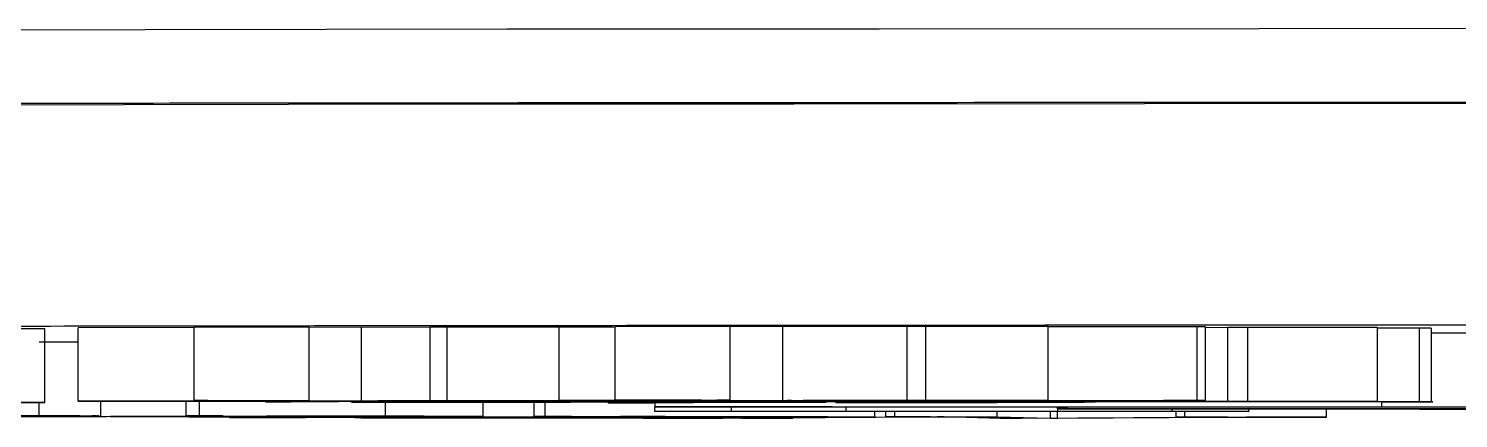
# Model space of a CAD drawing. Header units: millimetres. Extents: x 2085 to 4229, y 754 to 2271.
# Drawn here: x 3034.7 to 3054.15, y 909.71 to 915.01 of the extents above; entities that cross this region are included whole.
import ezdxf

# ---------------------------------------------------------------- set-up
doc = ezdxf.new("R2010")
doc.units = ezdxf.units.MM

msp = doc.modelspace()

# ---------------------------------------------------------------- linework, layer by layer
at = {"color": 7, "linetype": 'Continuous', "lineweight": 25}
for p, q in [((3034.917, 910.927), (3032.89, 910.926)), ((3034.917, 909.927), (3034.917, 910.927)), ((3036.951, 910.945), (3035.372, 910.943)), ((3035.372, 909.943), (3035.372, 910.943)), ((3038.513, 910.953), (3036.951, 910.952)), ((3036.951, 909.952), (3036.951, 910.952)), ((3038.513, 909.953), (3038.513, 910.953)), ((3039.227, 910.948), (3038.513, 910.951)), ((3040.162, 910.95), (3039.227, 910.948)), ((3039.227, 909.948), (3039.227, 910.948)), ((3040.393, 910.952), (3040.162, 910.95)), ((3040.162, 909.95), (3040.162, 910.95)), ((3041.916, 910.951), (3040.393, 910.952)), ((3040.393, 909.952), (3040.393, 910.952)), ((3042.676, 910.953), (3041.916, 910.952)), ((3041.916, 909.952), (3041.916, 910.952)), ((3044.241, 910.96), (3042.676, 910.96)), ((3042.676, 909.96), (3042.676, 910.96)), ((3044.241, 909.96), (3044.241, 910.96)), ((3044.955, 910.956), (3044.241, 910.958)), ((3046.647, 910.958), (3044.955, 910.956)), ((3044.955, 909.956), (3044.955, 910.956)), ((3046.902, 910.961), (3046.647, 910.958)), ((3046.647, 909.958), (3046.647, 910.958)), ((3048.566, 910.96), (3046.902, 910.961)), ((3046.902, 909.961), (3046.902, 910.961)), ((3048.566, 909.96), (3048.566, 910.96)), ((3050.706, 910.954), (3050.593, 910.954)), ((3050.593, 909.954), (3050.593, 910.954)), ((3050.706, 909.954), (3050.706, 910.954)), ((3051.011, 910.945), (3050.706, 910.944)), ((3051.281, 910.947), (3051.011, 910.945)), ((3051.011, 909.945), (3051.011, 910.945)), ((3053.045, 910.946), (3051.281, 910.947)), ((3051.281, 909.947), (3051.281, 910.947)), ((3053.045, 909.946), (3053.045, 910.946)), ((3053.616, 909.937), (3053.616, 910.937)), ((3053.78, 909.936), (3053.78, 910.936)), ((3034.917, 909.927), (3027.348, 909.904)), ((3032.89, 909.926), (3034.917, 909.927)), ((3034.843, 909.749), (3034.843, 909.927)), ((3035.372, 909.943), (3038.467, 909.947)), ((3036.232, 909.943), (3035.372, 909.943)), ((3035.68, 909.745), (3035.68, 909.943)), ((3036.842, 909.745), (3036.842, 909.944)), ((3036.951, 909.952), (3038.513, 909.953)), ((3037.021, 909.745), (3037.021, 909.944)), ((3038.223, 909.946), (3037.522, 909.945)), ((3037.922, 909.934), (3037.922, 909.945)), ((3037.922, 909.934), (3038.264, 909.938)), ((3038.13, 909.933), (3037.922, 909.934)), ((3038.513, 909.953), (3038.367, 909.951)), ((3038.367, 909.951), (3039.227, 909.948)), ((3039.091, 909.928), (3051.011, 909.945)), ((3039.949, 909.928), (3039.091, 909.928)), ((3039.214, 909.945), (3039.204, 909.944)), ((3039.227, 909.948), (3040.162, 909.95)), ((3041.962, 909.951), (3039.45, 909.948)), ((3039.45, 909.948), (3039.861, 909.946)), ((3039.551, 909.741), (3039.551, 909.928)), ((3039.861, 909.946), (3039.861, 909.948)), ((3040.162, 909.95), (3040.393, 909.952)), ((3040.357, 909.935), (3048.129, 909.945)), ((3041.22, 909.934), (3040.357, 909.935)), ((3040.393, 909.952), (3041.962, 909.951)), ((3040.882, 909.737), (3040.882, 909.93)), ((3045.915, 909.937), (3041.241, 909.93)), ((3041.978, 909.939), (3041.287, 909.938)), ((3041.573, 909.738), (3041.573, 909.931)), ((3041.724, 909.738), (3041.724, 909.931)), ((3041.916, 909.952), (3044.194, 909.955)), ((3042.777, 909.952), (3041.916, 909.952)), ((3041.962, 909.951), (3041.962, 909.952)), ((3050.048, 909.947), (3042.512, 909.937)), ((3042.581, 909.921), (3042.581, 909.932)), ((3042.789, 909.92), (3042.581, 909.921)), ((3042.651, 909.946), (3042.651, 909.952)), ((3042.676, 909.96), (3044.241, 909.96)), ((3043.217, 909.933), (3043.217, 909.87)), ((3043.217, 909.867), (3043.217, 909.87)), ((3043.217, 909.87), (3053.106, 909.87)), ((3044.258, 909.867), (3043.217, 909.867)), ((3043.217, 909.808), (3043.217, 909.867)), ((3043.635, 909.942), (3043.635, 909.957)), ((3043.861, 909.942), (3043.635, 909.942)), ((3043.897, 909.933), (3043.897, 909.934)), ((3043.897, 909.933), (3045.548, 909.932)), ((3044.241, 909.96), (3044.058, 909.959)), ((3044.058, 909.959), (3044.955, 909.956)), ((3044.162, 909.95), (3044.066, 909.954)), ((3044.258, 909.808), (3044.258, 909.867)), ((3044.955, 909.956), (3046.647, 909.958)), ((3045.548, 909.932), (3045.039, 909.931)), ((3048.566, 909.96), (3045.235, 909.955)), ((3045.548, 909.932), (3045.548, 909.936)), ((3045.676, 909.927), (3045.676, 909.936)), ((3045.825, 909.926), (3045.676, 909.927)), ((3045.818, 909.811), (3045.818, 909.864)), ((3047.857, 909.93), (3045.915, 909.937)), ((3046.647, 909.958), (3046.902, 909.961)), ((3053.045, 909.946), (3046.735, 909.938)), ((3046.735, 909.938), (3048.715, 909.931)), ((3046.902, 909.961), (3048.566, 909.96)), ((3047.626, 909.947), (3046.976, 909.945)), ((3048.129, 909.945), (3048.384, 909.948)), ((3048.384, 909.948), (3050.048, 909.947)), ((3048.584, 909.938), (3048.584, 909.94)), ((3048.674, 909.938), (3048.584, 909.938)), ((3048.695, 909.84), (3048.695, 909.864)), ((3048.715, 909.931), (3048.715, 909.94)), ((3049.06, 909.929), (3049.06, 909.941)), ((3050.255, 909.867), (3052.156, 909.867)), ((3050.593, 909.954), (3050.706, 909.954)), ((3051.011, 909.945), (3051.281, 909.947)), ((3051.281, 909.947), (3053.045, 909.946)), ((3053.106, 909.87), (3053.106, 909.936)), ((3032.972, 909.73), (3037.247, 909.743)), ((3035.631, 909.735), (3033.658, 909.729)), ((3036.958, 909.733), (3035.631, 909.735)), ((3037.933, 909.742), (3035.81, 909.735)), ((3035.81, 909.735), (3036.881, 909.734)), ((3037.098, 909.744), (3036.842, 909.745)), ((3036.842, 909.745), (3037.021, 909.745)), ((3036.881, 909.734), (3036.881, 909.739)), ((3037.021, 909.745), (3039.551, 909.741)), ((3037.43, 909.722), (3037.43, 909.74)), ((3042.097, 909.716), (3037.43, 909.722)), ((3037.43, 909.722), (3037.578, 909.722)), ((3037.578, 909.722), (3037.578, 909.741)), ((3037.578, 909.722), (3037.854, 909.722)), ((3038.464, 909.722), (3042.016, 909.736)), ((3039.156, 909.741), (3038.557, 909.742)), ((3041.059, 909.729), (3039.196, 909.721)), ((3039.408, 909.72), (3039.408, 909.722)), ((3039.408, 909.72), (3040.599, 909.719)), ((3039.705, 909.735), (3040.149, 909.737)), ((3040.599, 909.719), (3040.599, 909.727)), ((3042.384, 909.727), (3041.059, 909.729)), ((3042.748, 909.735), (3041.209, 909.729)), ((3041.209, 909.729), (3042.535, 909.728)), ((3041.803, 909.737), (3041.573, 909.738)), ((3041.573, 909.738), (3041.724, 909.738)), ((3041.724, 909.738), (3046.208, 909.733)), ((3042.016, 909.736), (3042.08, 909.737)), ((3043.567, 909.719), (3042.097, 909.716)), ((3042.535, 909.728), (3042.535, 909.734)), ((3042.585, 909.723), (3042.685, 909.724)), ((3042.858, 909.723), (3042.585, 909.723)), ((3044.324, 909.729), (3042.858, 909.723)), ((3043.051, 909.715), (3043.051, 909.718)), ((3043.051, 909.715), (3043.168, 909.716)), ((3044.977, 909.714), (3043.051, 909.715)), ((3043.168, 909.716), (3043.168, 909.719)), ((3043.168, 909.716), (3043.554, 909.715)), ((3043.217, 909.805), (3043.217, 909.808)), ((3043.217, 909.808), (3044.258, 909.808)), ((3051.295, 909.805), (3043.217, 909.805)), ((3044.638, 909.734), (3043.357, 909.736)), ((3043.388, 909.72), (3043.388, 909.725)), ((3043.388, 909.72), (3043.567, 909.719)), ((3043.554, 909.715), (3043.554, 909.719)), ((3043.567, 909.719), (3043.567, 909.726)), ((3043.9, 909.729), (3043.9, 909.735)), ((3043.9, 909.729), (3044.051, 909.729)), ((3044.051, 909.729), (3044.051, 909.735)), ((3044.051, 909.729), (3044.324, 909.729)), ((3044.143, 909.716), (3046.925, 909.731)), ((3044.143, 909.716), (3044.143, 909.728)), ((3044.324, 909.729), (3044.324, 909.735)), ((3047.058, 909.73), (3044.432, 909.716)), ((3044.709, 909.714), (3044.709, 909.717)), ((3044.709, 909.714), (3045.095, 909.714)), ((3045.095, 909.714), (3044.977, 909.714)), ((3045.095, 909.714), (3045.095, 909.719)), ((3045.865, 909.729), (3045.586, 909.729)), ((3046.208, 909.733), (3045.865, 909.729)), ((3046.208, 909.733), (3046.208, 909.805)), ((3046.358, 909.732), (3046.358, 909.805)), ((3046.358, 909.732), (3046.476, 909.733)), ((3046.647, 909.732), (3046.358, 909.732)), ((3046.476, 909.805), (3046.476, 909.733)), ((3046.476, 909.733), (3047.873, 909.732)), ((3046.925, 909.731), (3046.969, 909.731)), ((3047.154, 909.73), (3047.058, 909.73)), ((3047.915, 909.711), (3047.154, 909.73)), ((3047.873, 909.732), (3047.873, 909.805)), ((3047.873, 909.732), (3048.597, 909.715)), ((3048.204, 909.711), (3047.915, 909.711)), ((3051.259, 909.727), (3048.204, 909.711)), ((3048.597, 909.715), (3048.597, 909.805)), ((3048.597, 909.715), (3048.693, 909.715)), ((3048.693, 909.715), (3048.693, 909.805)), ((3048.693, 909.715), (3050.97, 909.727)), ((3052.503, 909.84), (3048.695, 909.84)), ((3052.657, 909.837), (3048.695, 909.837)), ((3048.695, 909.837), (3048.695, 909.811)), ((3050.255, 909.808), (3050.255, 909.837)), ((3050.255, 909.808), (3051.295, 909.808)), ((3050.307, 909.729), (3050.307, 909.805)), ((3050.693, 909.728), (3050.307, 909.729)), ((3050.307, 909.729), (3050.425, 909.729)), ((3050.425, 909.729), (3050.425, 909.805)), ((3050.425, 909.729), (3052.351, 909.728)), ((3050.97, 909.727), (3051.015, 909.728)), ((3051.295, 909.808), (3051.295, 909.837)), ((3051.295, 909.808), (3051.295, 909.805)), ((3052.234, 909.727), (3051.849, 909.727)), ((3052.351, 909.728), (3052.234, 909.727)), ((3052.351, 909.728), (3052.351, 909.837)), ((3058.224, 909.805), (3052.657, 909.837))]:
    msp.add_line(p, q, dxfattribs=at)
at = {"color": 7, "linetype": 'Continuous', "lineweight": 25, "flags": 128}
for points in [[(3056.697, 915.011), (3051.438, 915.008), (3046.267, 915.005), (3041.209, 915.001), (3036.285, 914.996), (3031.518, 914.991), (3026.93, 914.985), (3022.542, 914.978), (3018.372, 914.971), (3014.441, 914.963), (3010.766, 914.955), (3007.364, 914.946), (3004.249, 914.937), (3001.437, 914.927), (2998.939, 914.917), (2996.768, 914.906), (2994.932, 914.895), (2993.441, 914.884), (2992.301, 914.873)], [(3054.748, 913.991), (3049.877, 913.988), (3045.112, 913.985), (3040.475, 913.981), (3035.991, 913.976), (3031.681, 913.97), (3027.567, 913.964), (3023.669, 913.957), (3020.007, 913.949), (3016.6, 913.941), (3013.463, 913.933), (3010.613, 913.924), (3008.064, 913.915), (3005.829, 913.905), (3003.918, 913.895), (3002.342, 913.885), (3001.107, 913.874), (3000.221, 913.864), (2999.688, 913.853), (2999.51, 913.842), (2999.51, 913.842)]]:
    msp.add_lwpolyline(points, dxfattribs=at)
at = {"color": 7, "linetype": 'Continuous', "lineweight": 25}
for points, knots in [([(3056.876, 914.008), (3054.38, 914.007), (3049.343, 914.005), (3041.966, 914), (3034.724, 913.993), (3027.745, 913.984), (3021.142, 913.974), (3015.048, 913.962), (3009.556, 913.949), (3004.744, 913.935), (3000.681, 913.92), (2997.412, 913.904), (2994.873, 913.889), (2993.811, 913.878), (2993.284, 913.873)], [0, 0, 0, 0, 0.079959, 0.161371, 0.244142, 0.328893, 0.414217, 0.5, 0.585778, 0.671102, 0.755858, 0.838624, 0.920039, 1, 1, 1, 1]), ([(3002.564, 910.845), (3002.612, 910.848), (3002.719, 910.857), (3003.588, 910.869), (3005.069, 910.883), (3007.245, 910.896), (3010.075, 910.91), (3013.589, 910.923), (3017.743, 910.935), (3022.486, 910.946), (3027.748, 910.956), (3033.44, 910.965), (3039.462, 910.973), (3045.685, 910.979), (3052.051, 910.983), (3058.404, 910.986), (3064.742, 910.988), (3071.01, 910.989), (3077.277, 910.988), (3083.616, 910.986), (3089.968, 910.983), (3096.334, 910.979), (3102.557, 910.973), (3108.58, 910.965), (3114.272, 910.956), (3119.533, 910.946), (3124.277, 910.935), (3128.431, 910.923), (3131.945, 910.91), (3134.775, 910.896), (3136.95, 910.883), (3138.431, 910.869), (3139.303, 910.857), (3139.409, 910.848), (3139.457, 910.845)], [0, 0, 0, 0, 0.023828, 0.053273, 0.084485, 0.115699, 0.147957, 0.180726, 0.213842, 0.247136, 0.28043, 0.313546, 0.346314, 0.378573, 0.409785, 0.440999, 0.470442, 0.499888, 0.529332, 0.558778, 0.58999, 0.621203, 0.653462, 0.68623, 0.719347, 0.752641, 0.785934, 0.819051, 0.851819, 0.884078, 0.915289, 0.946503, 0.975948, 1, 1, 1, 1]), ([(3050.593, 910.954), (3049.923, 910.954), (3049.245, 910.953), (3048.575, 910.954), (3048.566, 910.954)], [0, 0, 0, 0, 0.986687, 1, 1, 1, 1]), ([(3053.616, 910.937), (3053.504, 910.938), (3053.345, 910.938), (3053.115, 910.938), (3053.045, 910.938)], [0, 0, 0, 0, 0.700719, 1, 1, 1, 1]), ([(3053.778, 910.936), (3053.766, 910.936), (3053.739, 910.937), (3053.659, 910.937), (3053.616, 910.937)], [0, 0, 0, 0, 0.457866, 1, 1, 1, 1]), ([(3055.076, 910.869), (3054.969, 910.869), (3054.549, 910.87), (3054.109, 910.87), (3053.78, 910.87)], [0, 0, 0, 0, 0.254888, 1, 1, 1, 1]), ([(3035.372, 910.748), (3035.357, 910.748), (3035.26, 910.748), (3035.034, 910.749), (3034.843, 910.749)], [0, 0, 0, 0, 0.156668, 1, 1, 1, 1]), ([(3037.522, 909.945), (3037.383, 909.945), (3037.106, 909.944), (3036.666, 909.944), (3036.391, 909.943), (3036.232, 909.943)], [0, 0, 0, 0, 0.297582, 0.595326, 1, 1, 1, 1]), ([(3038.467, 909.947), (3038.285, 909.948), (3037.949, 909.949), (3037.442, 909.951), (3037.115, 909.952), (3036.951, 909.952)], [0, 0, 0, 0, 0.369183, 0.684555, 1, 1, 1, 1]), ([(3039.104, 909.94), (3039.01, 909.939), (3038.819, 909.937), (3038.362, 909.934), (3038.13, 909.933)], [0, 0, 0, 0, 0.493905, 1, 1, 1, 1]), ([(3038.348, 909.942), (3038.35, 909.942), (3038.384, 909.943), (3038.301, 909.945), (3038.223, 909.946)], [0, 0, 0, 0, 0.05128, 1, 1, 1, 1]), ([(3041.287, 909.938), (3041.121, 909.938), (3040.789, 909.939), (3040.091, 909.942), (3039.563, 909.944), (3039.214, 909.945)], [0, 0, 0, 0, 0.25307, 0.506097, 1, 1, 1, 1]), ([(3039.861, 909.946), (3040.171, 909.946), (3040.799, 909.947), (3041.595, 909.947), (3042.153, 909.947), (3042.465, 909.946), (3042.59, 909.946), (3042.651, 909.946)], [0, 0, 0, 0, 0.325958, 0.662347, 0.799326, 0.902609, 1, 1, 1, 1]), ([(3041.241, 909.93), (3041.102, 909.93), (3040.825, 909.93), (3040.383, 909.929), (3040.107, 909.928), (3039.949, 909.928)], [0, 0, 0, 0, 0.297206, 0.594593, 1, 1, 1, 1]), ([(3042.075, 909.944), (3041.852, 909.945), (3041.423, 909.945), (3040.716, 909.945), (3040.247, 909.946), (3040.01, 909.946)], [0, 0, 0, 0, 0.3506116, 0.6721745, 1, 1, 1, 1]), ([(3040.01, 909.946), (3040.191, 909.945), (3040.553, 909.944), (3041.204, 909.942), (3041.686, 909.94), (3041.978, 909.939)], [0, 0, 0, 0, 0.2824309, 0.5648657, 1, 1, 1, 1]), ([(3042.512, 909.937), (3042.374, 909.937), (3042.097, 909.936), (3041.654, 909.935), (3041.379, 909.935), (3041.22, 909.934)], [0, 0, 0, 0, 0.297214, 0.594601, 1, 1, 1, 1]), ([(3042.764, 909.944), (3042.744, 909.944), (3042.705, 909.944), (3042.609, 909.944), (3042.462, 909.944), (3042.274, 909.944), (3042.142, 909.944), (3042.075, 909.944)], [0, 0, 0, 0, 0.082107, 0.164925, 0.356677, 0.675002, 1, 1, 1, 1]), ([(3042.581, 909.921), (3042.827, 909.922), (3043.298, 909.925), (3043.754, 909.929), (3043.849, 909.931), (3043.897, 909.933)], [0, 0, 0, 0, 0.35008, 0.672322, 1, 1, 1, 1]), ([(3042.651, 909.946), (3042.718, 909.946), (3042.827, 909.945), (3042.834, 909.944), (3042.811, 909.944), (3042.808, 909.944), (3042.776, 909.944), (3042.764, 909.944)], [0, 0, 0, 0, 0.414992, 0.667292, 0.851809, 0.943552, 1, 1, 1, 1]), ([(3044.194, 909.955), (3044.012, 909.956), (3043.675, 909.957), (3043.163, 909.958), (3042.839, 909.959), (3042.676, 909.96)], [0, 0, 0, 0, 0.369297, 0.684635, 1, 1, 1, 1]), ([(3044.066, 909.954), (3043.928, 909.954), (3043.65, 909.953), (3043.209, 909.952), (3042.935, 909.952), (3042.777, 909.952)], [0, 0, 0, 0, 0.297538, 0.595282, 1, 1, 1, 1]), ([(3045.039, 909.931), (3044.817, 909.93), (3044.403, 909.927), (3043.668, 909.924), (3043.083, 909.921), (3042.789, 909.92)], [0, 0, 0, 0, 0.365437, 0.681548, 1, 1, 1, 1]), ([(3043.635, 909.942), (3043.791, 909.943), (3044.091, 909.946), (3044.148, 909.949), (3044.175, 909.95)], [0, 0, 0, 0, 0.523773, 1, 1, 1, 1]), ([(3045.016, 909.952), (3044.976, 909.951), (3044.903, 909.948), (3044.494, 909.945), (3044.073, 909.943), (3043.861, 909.942)], [0, 0, 0, 0, 0.386257, 0.690164, 1, 1, 1, 1]), ([(3045.818, 909.864), (3045.808, 909.864), (3045.793, 909.865), (3045.595, 909.866), (3045.334, 909.867), (3044.88, 909.867), (3044.513, 909.867), (3044.258, 909.867)], [0, 0, 0, 0, 0.250411, 0.398556, 0.54744, 0.686236, 1, 1, 1, 1]), ([(3046.976, 909.945), (3046.806, 909.946), (3046.465, 909.947), (3045.818, 909.95), (3045.328, 909.951), (3045.016, 909.952)], [0, 0, 0, 0, 0.2667737, 0.5335507, 1, 1, 1, 1]), ([(3045.235, 909.955), (3045.859, 909.955), (3047.112, 909.954), (3048.981, 909.953), (3050.114, 909.954), (3050.593, 909.954)], [0, 0, 0, 0, 0.365081, 0.731832, 1, 1, 1, 1]), ([(3050.125, 909.951), (3049.459, 909.951), (3048.315, 909.952), (3046.75, 909.953), (3045.906, 909.954), (3045.479, 909.954)], [0, 0, 0, 0, 0.407022, 0.699492, 1, 1, 1, 1]), ([(3045.479, 909.954), (3045.658, 909.954), (3046.016, 909.953), (3046.721, 909.95), (3047.268, 909.949), (3047.626, 909.947)], [0, 0, 0, 0, 0.257454, 0.514908, 1, 1, 1, 1]), ([(3045.676, 909.927), (3045.98, 909.927), (3046.527, 909.928), (3047.153, 909.928), (3047.522, 909.929), (3047.696, 909.929), (3047.811, 909.929), (3047.887, 909.929), (3047.919, 909.93), (3047.925, 909.93), (3047.893, 909.93), (3047.864, 909.93), (3047.857, 909.93)], [0, 0, 0, 0, 0.35041, 0.630866, 0.725925, 0.790521, 0.841305, 0.86957, 0.898179, 0.941209, 0.984756, 1, 1, 1, 1]), ([(3048.399, 909.926), (3048.192, 909.926), (3047.773, 909.927), (3046.865, 909.927), (3046.228, 909.927), (3045.825, 909.926)], [0, 0, 0, 0, 0.263652, 0.534652, 1, 1, 1, 1]), ([(3048.715, 909.931), (3048.83, 909.931), (3049.011, 909.93), (3049.089, 909.929), (3048.921, 909.928), (3048.619, 909.927), (3048.399, 909.926)], [0, 0, 0, 0, 0.268227, 0.423788, 0.580622, 1, 1, 1, 1]), ([(3048.584, 909.938), (3049.246, 909.938), (3050.243, 909.939), (3051.575, 909.939), (3052.473, 909.939), (3053.145, 909.938), (3053.478, 909.938), (3053.596, 909.937), (3053.616, 909.937)], [0, 0, 0, 0, 0.381103, 0.574669, 0.765651, 0.888057, 0.981539, 1, 1, 1, 1]), ([(3053.141, 909.936), (3052.508, 909.936), (3051.471, 909.937), (3049.962, 909.937), (3049.105, 909.938), (3048.674, 909.938)], [0, 0, 0, 0, 0.437716, 0.717507, 1, 1, 1, 1]), ([(3048.695, 909.864), (3048.705, 909.864), (3048.722, 909.865), (3048.916, 909.866), (3049.242, 909.866), (3049.703, 909.867), (3050.068, 909.867), (3050.255, 909.867)], [0, 0, 0, 0, 0.212555, 0.375218, 0.538546, 0.763737, 1, 1, 1, 1]), ([(3050.706, 909.954), (3050.547, 909.954), (3050.281, 909.953), (3050.11, 909.952), (3050.12, 909.951), (3050.125, 909.951)], [0, 0, 0, 0, 0.4310373, 0.7260596, 1, 1, 1, 1]), ([(3052.156, 909.867), (3052.825, 909.867), (3054.171, 909.867), (3055.979, 909.865), (3057.299, 909.863), (3058.222, 909.86), (3058.53, 909.856), (3058.552, 909.854), (3058.558, 909.854)], [0, 0, 0, 0, 0.196061, 0.394111, 0.547436, 0.700125, 0.928087, 1, 1, 1, 1]), ([(3058.558, 909.854), (3058.527, 909.852), (3058.466, 909.849), (3057.784, 909.845), (3056.436, 909.842), (3054.751, 909.84), (3053.403, 909.84), (3052.625, 909.84), (3052.503, 909.84)], [0, 0, 0, 0, 0.200351, 0.402646, 0.59747, 0.766762, 0.96323, 1, 1, 1, 1]), ([(3053.106, 909.87), (3053.774, 909.87), (3055.009, 909.869), (3056.777, 909.869), (3058.44, 909.867), (3059.959, 909.865), (3061.104, 909.861), (3061.412, 909.857), (3061.431, 909.855), (3061.435, 909.854)], [0, 0, 0, 0, 0.160365, 0.296332, 0.431737, 0.589347, 0.747826, 0.949128, 1, 1, 1, 1]), ([(3053.716, 909.935), (3053.683, 909.935), (3053.592, 909.935), (3053.446, 909.935), (3053.289, 909.935), (3053.19, 909.936), (3053.141, 909.936)], [0, 0, 0, 0, 0.17027, 0.46426, 0.731509, 1, 1, 1, 1]), ([(3053.616, 909.937), (3053.667, 909.937), (3053.772, 909.937), (3053.81, 909.936), (3053.781, 909.935), (3053.738, 909.935), (3053.716, 909.935)], [0, 0, 0, 0, 0.391814, 0.807915, 0.901195, 1, 1, 1, 1]), ([(3029.719, 909.746), (3030.177, 909.747), (3030.955, 909.749), (3032.272, 909.75), (3033.299, 909.75), (3034.163, 909.75), (3034.61, 909.749), (3034.843, 909.749)], [0, 0, 0, 0, 0.337884, 0.573603, 0.730566, 0.85906, 1, 1, 1, 1]), ([(3034.612, 909.749), (3034.734, 909.748), (3034.965, 909.748), (3035.141, 909.747), (3035.168, 909.746), (3034.82, 909.743), (3034.131, 909.741), (3033.53, 909.739), (3033.437, 909.739)], [0, 0, 0, 0, 0.099608, 0.189208, 0.278687, 0.431625, 0.91232, 1, 1, 1, 1]), ([(3035.622, 909.744), (3035.463, 909.743), (3035.169, 909.74), (3034.502, 909.739), (3034.196, 909.738)], [0, 0, 0, 0, 0.5415287, 1, 1, 1, 1]), ([(3034.843, 909.749), (3035.043, 909.749), (3035.443, 909.748), (3035.696, 909.746), (3035.655, 909.745), (3035.64, 909.745)], [0, 0, 0, 0, 0.3813, 0.766294, 1, 1, 1, 1]), ([(3036.881, 909.734), (3037.141, 909.733), (3037.581, 909.733), (3038.249, 909.733), (3038.797, 909.733), (3039.292, 909.734), (3039.558, 909.735), (3039.705, 909.735)], [0, 0, 0, 0, 0.2693348, 0.4566469, 0.5997024, 0.7783509, 1, 1, 1, 1]), ([(3040.466, 909.734), (3040.25, 909.733), (3039.888, 909.732), (3039.149, 909.732), (3038.425, 909.732), (3037.658, 909.732), (3037.194, 909.733), (3036.958, 909.733)], [0, 0, 0, 0, 0.253557, 0.424716, 0.595645, 0.794239, 1, 1, 1, 1]), ([(3037.247, 909.743), (3037.278, 909.743), (3037.328, 909.743), (3037.35, 909.743), (3037.329, 909.744), (3037.245, 909.744), (3037.155, 909.744), (3037.098, 909.744)], [0, 0, 0, 0, 0.242147, 0.388856, 0.536837, 0.710317, 1, 1, 1, 1]), ([(3037.854, 909.722), (3037.93, 909.722), (3038.04, 909.722), (3038.201, 909.722), (3038.31, 909.722), (3038.4, 909.722), (3038.443, 909.722), (3038.464, 909.722)], [0, 0, 0, 0, 0.350066, 0.499422, 0.650662, 0.830252, 1, 1, 1, 1]), ([(3038.557, 909.742), (3038.487, 909.742), (3038.379, 909.742), (3038.21, 909.742), (3038.086, 909.742), (3037.996, 909.742), (3037.952, 909.742), (3037.933, 909.742)], [0, 0, 0, 0, 0.336259, 0.518412, 0.701425, 0.865829, 1, 1, 1, 1]), ([(3039.196, 909.721), (3039.173, 909.721), (3039.133, 909.721), (3039.136, 909.721), (3039.178, 909.721), (3039.27, 909.72), (3039.356, 909.72), (3039.408, 909.72)], [0, 0, 0, 0, 0.233621, 0.399553, 0.564983, 0.740199, 1, 1, 1, 1]), ([(3040.185, 909.738), (3040.191, 909.738), (3040.219, 909.738), (3040.082, 909.739), (3039.723, 909.74), (3039.358, 909.741), (3039.156, 909.741)], [0, 0, 0, 0, 0.067979, 0.316164, 0.620975, 1, 1, 1, 1]), ([(3039.551, 909.741), (3039.871, 909.741), (3040.396, 909.74), (3040.825, 909.738), (3040.927, 909.736), (3040.771, 909.735), (3040.552, 909.734), (3040.466, 909.734)], [0, 0, 0, 0, 0.303232, 0.495993, 0.689194, 0.877678, 1, 1, 1, 1]), ([(3040.599, 909.719), (3040.882, 909.718), (3041.366, 909.718), (3042.167, 909.718), (3042.827, 909.719), (3043.208, 909.72), (3043.388, 909.72)], [0, 0, 0, 0, 0.2964627, 0.506276, 0.7663159, 1, 1, 1, 1]), ([(3042.084, 909.737), (3042.084, 909.737), (3042.086, 909.737), (3042.055, 909.737), (3041.962, 909.737), (3041.864, 909.737), (3041.803, 909.737)], [0, 0, 0, 0, 0.034336, 0.266425, 0.542953, 1, 1, 1, 1]), ([(3042.685, 909.724), (3042.786, 909.724), (3042.926, 909.725), (3042.907, 909.726), (3042.786, 909.726), (3042.593, 909.727), (3042.445, 909.727), (3042.384, 909.727)], [0, 0, 0, 0, 0.4002553, 0.5540467, 0.7092134, 0.880119, 1, 1, 1, 1]), ([(3042.535, 909.728), (3042.668, 909.728), (3042.875, 909.727), (3043.191, 909.727), (3043.449, 909.728), (3043.705, 909.728), (3043.829, 909.728), (3043.9, 909.729)], [0, 0, 0, 0, 0.265228, 0.413113, 0.562281, 0.751044, 1, 1, 1, 1]), ([(3043.357, 909.736), (3043.293, 909.736), (3043.187, 909.736), (3043.032, 909.736), (3042.917, 909.736), (3042.819, 909.736), (3042.774, 909.735), (3042.748, 909.735)], [0, 0, 0, 0, 0.2946797, 0.4891513, 0.6427246, 0.79668, 1, 1, 1, 1]), ([(3043.554, 909.715), (3043.644, 909.715), (3043.769, 909.715), (3043.936, 909.715), (3044.041, 909.716), (3044.106, 909.716), (3044.135, 909.716), (3044.143, 909.716)], [0, 0, 0, 0, 0.388994, 0.538184, 0.687796, 0.914813, 1, 1, 1, 1]), ([(3044.258, 909.808), (3044.555, 909.808), (3044.972, 909.808), (3045.445, 909.809), (3045.688, 909.809), (3045.806, 909.81), (3045.814, 909.811), (3045.818, 909.811)], [0, 0, 0, 0, 0.364031, 0.510061, 0.655864, 0.843841, 1, 1, 1, 1]), ([(3044.432, 909.716), (3044.408, 909.716), (3044.38, 909.715), (3044.399, 909.715), (3044.402, 909.715)], [0, 0, 0, 0, 0.839131, 1, 1, 1, 1]), ([(3044.416, 909.715), (3044.433, 909.715), (3044.477, 909.715), (3044.583, 909.715), (3044.672, 909.715), (3044.709, 909.714)], [0, 0, 0, 0, 0.270574, 0.689224, 1, 1, 1, 1]), ([(3045.586, 909.729), (3045.579, 909.73), (3045.564, 909.731), (3045.342, 909.733), (3044.966, 909.734), (3044.72, 909.734), (3044.638, 909.734)], [0, 0, 0, 0, 0.333446, 0.670522, 0.890051, 1, 1, 1, 1]), ([(3046.965, 909.731), (3046.964, 909.731), (3046.962, 909.731), (3046.922, 909.731), (3046.82, 909.732), (3046.719, 909.732), (3046.647, 909.732)], [0, 0, 0, 0, 0.094648, 0.307424, 0.510271, 1, 1, 1, 1]), ([(3048.695, 909.811), (3048.706, 909.811), (3048.725, 909.81), (3048.93, 909.809), (3049.278, 909.809), (3049.742, 909.808), (3050.099, 909.808), (3050.255, 909.808)], [0, 0, 0, 0, 0.21541, 0.378382, 0.541893, 0.800389, 1, 1, 1, 1]), ([(3051.01, 909.728), (3051.01, 909.728), (3051.008, 909.728), (3050.968, 909.728), (3050.865, 909.728), (3050.764, 909.728), (3050.693, 909.728)], [0, 0, 0, 0, 0.094648, 0.307424, 0.510271, 1, 1, 1, 1]), ([(3051.849, 909.727), (3051.782, 909.727), (3051.672, 909.728), (3051.517, 909.727), (3051.407, 909.727), (3051.317, 909.727), (3051.28, 909.727), (3051.259, 909.727)], [0, 0, 0, 0, 0.292493, 0.488495, 0.642099, 0.795375, 1, 1, 1, 1])]:
    msp.add_open_spline(points, degree=3, knots=knots, dxfattribs=at)

doc.saveas('drawing.dxf')
